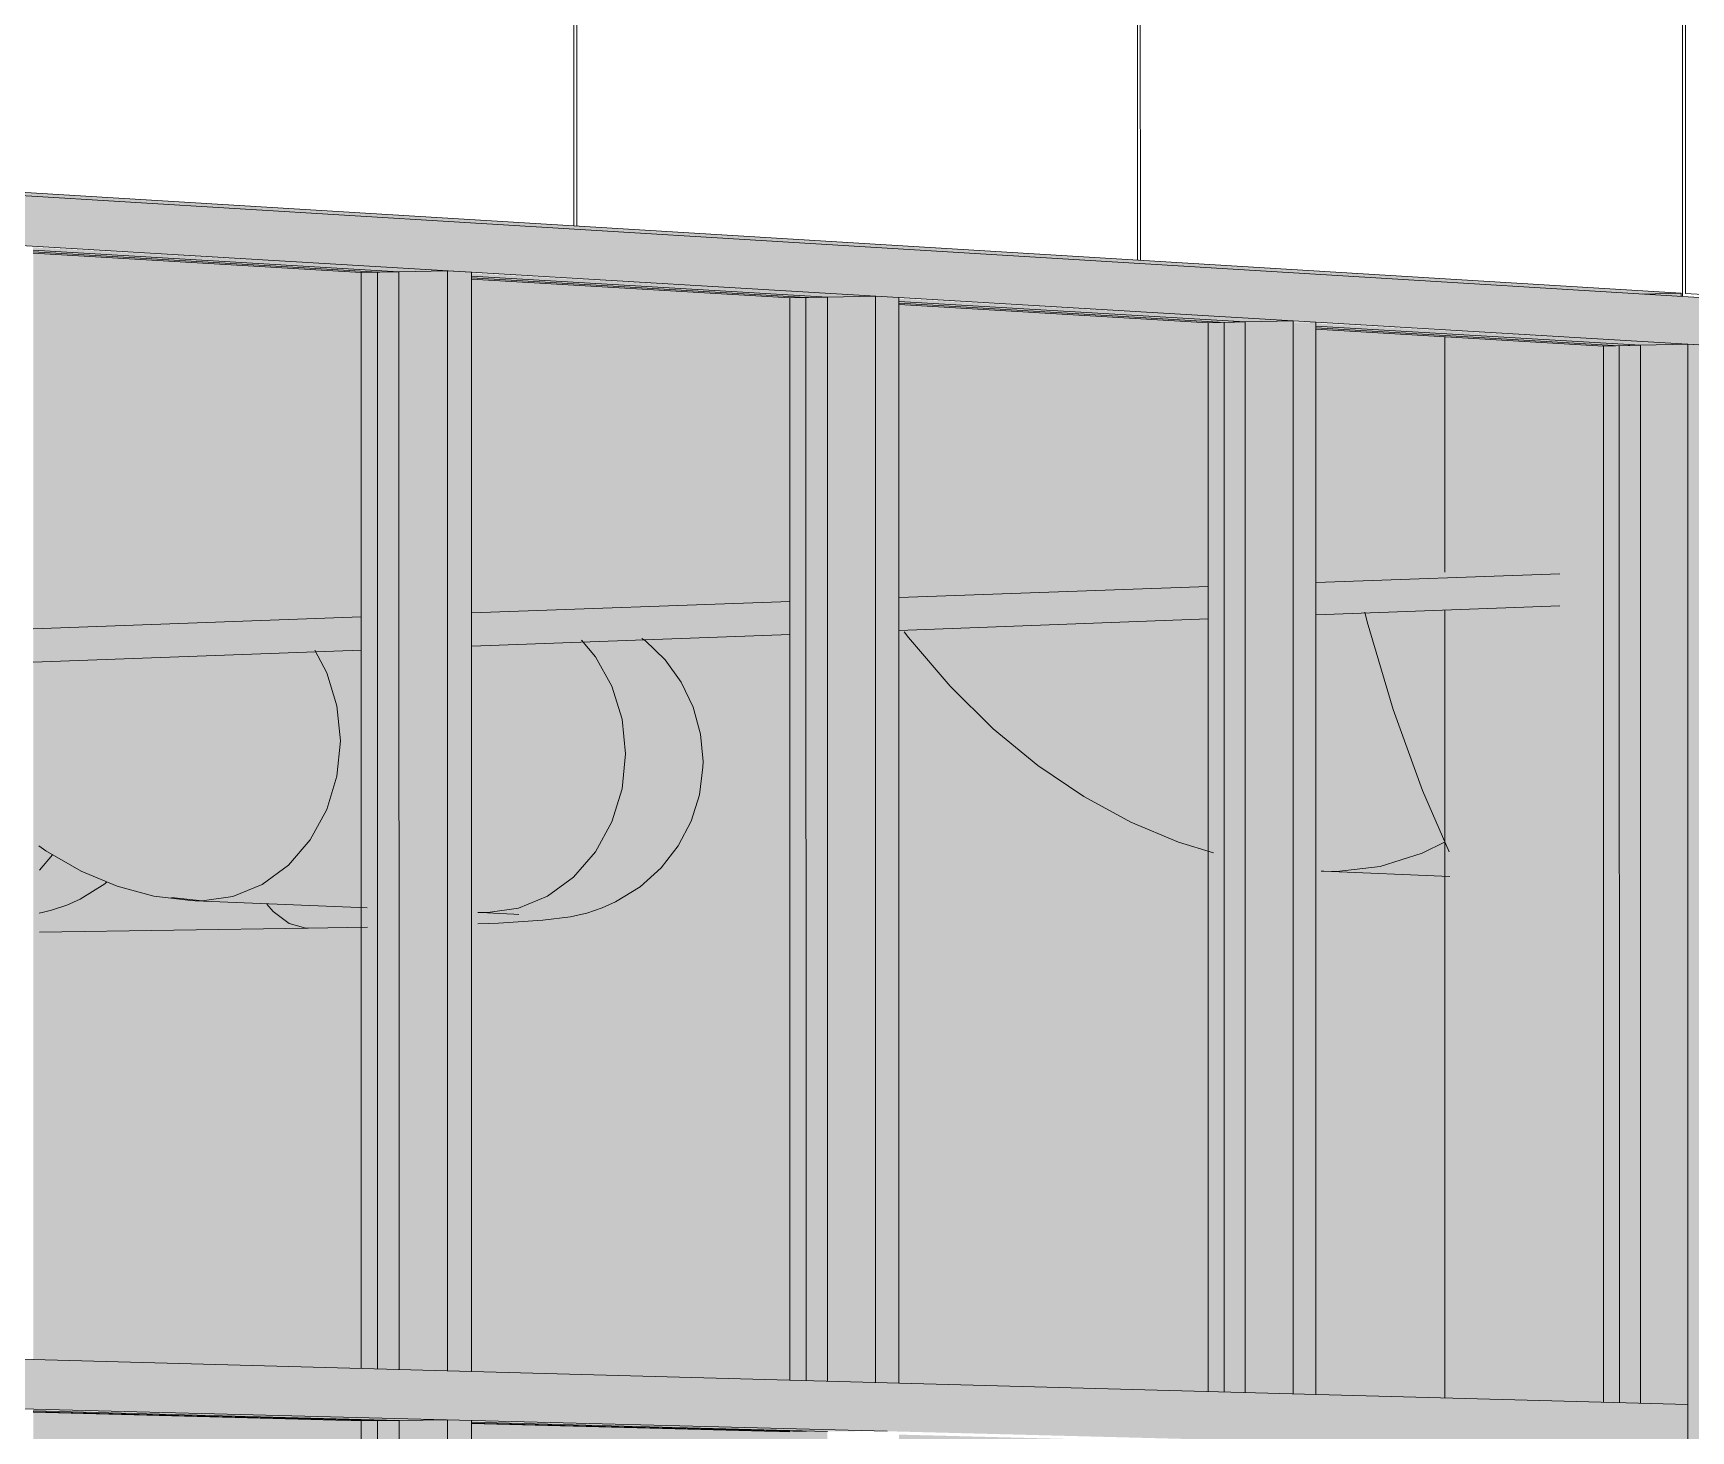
# Model space of a CAD drawing. Header units: inches. Extents: x 31156 to 31160, y -65 to 66.
# Drawn here: x 31156.27275 to 31156.30719, y 59.18477 to 59.2138 of the extents above; entities that cross this region are included whole.
import ezdxf

# ---------------------------------------------------------------- set-up
doc = ezdxf.new("R2010")
doc.units = ezdxf.units.IN
doc.header["$MEASUREMENT"] = 0
for name, color, linetype, lineweight in [('A-GLAZ-CURT', 52, 'Continuous', 9), ('A-GLAZ-CWMG', 51, 'Continuous', 9), ('A-WALL-PATT', 111, 'Continuous', 13), ('I-WALL', 2, 'Continuous', 13), ('L-SITE-WALL', 31, 'Continuous', 13), ('M-HVAC-DUCT', 70, 'Continuous', 9), ('S-BEAM', 12, 'Continuous', 9)]:
    doc.layers.add(name, color=color, linetype=linetype, lineweight=lineweight)

# ---------------------------------------------------------------- blocks, each defined once
blk = doc.blocks.new('FP_1-Looking North East')
at = {"layer": 'A-WALL-PATT', "lineweight": 9}
for p, q in [((31156.283989, 59.209799), (31156.283989, 59.234181)), ((31156.284051, 59.209796), (31156.28405, 59.234175)), ((31156.295695, 59.209087), (31156.295694, 59.233067)), ((31156.295755, 59.209084), (31156.295754, 59.233061)), ((31156.307021, 59.20833), (31156.30702, 59.231989)), ((31156.307078, 59.208395), (31156.307078, 59.231983)), ((31156.317985, 59.207731), (31156.307078, 59.208395))]:
    blk.add_line(p, q, dxfattribs=at)

msp = doc.modelspace()

# ---------------------------------------------------------------- hatches: boundary and pattern name
at = {"layer": 'A-GLAZ-CURT', "lineweight": 5, "transparency": 33554458}
for points in [[(31156.280355, 59.18605), (31156.280354, 59.208844), (31156.272755, 59.209294), (31156.272756, 59.186257), (31156.277338, 59.186132)], [(31156.289255, 59.185808), (31156.289254, 59.208318), (31156.281862, 59.208755), (31156.281863, 59.186009), (31156.286086, 59.185894)], [(31156.297935, 59.185572), (31156.297934, 59.207804), (31156.290742, 59.20823), (31156.290742, 59.185767), (31156.294836, 59.185656)], [(31156.306144, 59.185348), (31156.306143, 59.207318), (31156.299402, 59.207717), (31156.299403, 59.185532), (31156.303587, 59.185418)], [(31156.272757, 59.136715), (31156.280356, 59.13703), (31156.280355, 59.184992), (31156.272756, 59.185187), (31156.272757, 59.137026)], [(31156.281864, 59.137093), (31156.289256, 59.137399), (31156.289255, 59.184762), (31156.281863, 59.184953), (31156.281864, 59.137395)]]:
    msp.add_hatch(color=256, dxfattribs=at).paths.add_polyline_path(points, flags=0)
at = {"layer": 'A-GLAZ-CWMG', "lineweight": 5}
for points in [[(31156.281612, 59.208853), (31156.281612, 59.209873), (31156.272499, 59.210427), (31156.272499, 59.209393), (31156.277337, 59.209106)], [(31156.290498, 59.208326), (31156.290498, 59.209334), (31156.281612, 59.209873), (31156.281612, 59.208853), (31156.29046, 59.208328)], [(31156.280354, 59.208844), (31156.281363, 59.208867), (31156.272754, 59.209354), (31156.272756, 59.209294), (31156.279964, 59.208867)], [(31156.27957, 59.208826), (31156.280354, 59.208844), (31156.272755, 59.209294), (31156.272757, 59.209229), (31156.277339, 59.208958)], [(31156.299165, 59.207812), (31156.299165, 59.208807), (31156.290498, 59.209334), (31156.290498, 59.208326), (31156.294835, 59.208069)], [(31156.280355, 59.18605), (31156.280354, 59.208844), (31156.27957, 59.208826), (31156.279571, 59.186072)], [(31156.281364, 59.186023), (31156.281363, 59.208867), (31156.280354, 59.208844), (31156.280355, 59.18605)], [(31156.281861, 59.186009), (31156.281861, 59.208838), (31156.281363, 59.208867), (31156.281364, 59.186023), (31156.281711, 59.186013)], [(31156.289254, 59.208318), (31156.290255, 59.20834), (31156.281861, 59.208815), (31156.281863, 59.208755), (31156.288874, 59.20834)], [(31156.307591, 59.207312), (31156.307591, 59.208295), (31156.299165, 59.208807), (31156.299165, 59.207812), (31156.303585, 59.20755)], [(31156.288476, 59.2083), (31156.288874, 59.20834), (31156.281862, 59.208755), (31156.281864, 59.208691), (31156.286087, 59.208441)], [(31156.289255, 59.185808), (31156.289254, 59.208318), (31156.288476, 59.2083), (31156.288477, 59.185829)], [(31156.290256, 59.18578), (31156.290255, 59.20834), (31156.289254, 59.208318), (31156.289255, 59.185808)], [(31156.290741, 59.185767), (31156.29074, 59.208311), (31156.290255, 59.20834), (31156.290256, 59.18578), (31156.29046, 59.185775)], [(31156.297934, 59.207804), (31156.298928, 59.207826), (31156.290741, 59.208289), (31156.290742, 59.208229), (31156.297563, 59.207826)], [(31156.297162, 59.207787), (31156.297563, 59.207826), (31156.290742, 59.20823), (31156.290743, 59.208166), (31156.296996, 59.207797)], [(31156.297935, 59.185572), (31156.297934, 59.207797), (31156.297162, 59.207787), (31156.297163, 59.185593)], [(31156.298929, 59.185544), (31156.298928, 59.207826), (31156.297934, 59.207797), (31156.297935, 59.185572)], [(31156.299402, 59.185531), (31156.299401, 59.207798), (31156.298928, 59.207796), (31156.298929, 59.185544), (31156.29921, 59.185537)], [(31156.306143, 59.207318), (31156.307129, 59.207339), (31156.299401, 59.207776), (31156.299403, 59.207717), (31156.305781, 59.207339)], [(31156.305377, 59.207301), (31156.305781, 59.207339), (31156.299402, 59.207717), (31156.299404, 59.207654), (31156.303588, 59.207407)], [(31156.306144, 59.185348), (31156.306143, 59.207312), (31156.305377, 59.207301), (31156.305378, 59.185369)], [(31156.30713, 59.185321), (31156.307129, 59.207339), (31156.306143, 59.207312), (31156.306144, 59.185348)], [(31156.307592, 59.184817), (31156.307591, 59.207312), (31156.307129, 59.207339), (31156.30713, 59.184829)], [(31156.281613, 59.184995), (31156.281613, 59.186016), (31156.2725, 59.186264), (31156.2725, 59.18523), (31156.277337, 59.185105)], [(31156.290499, 59.184766), (31156.290499, 59.185774), (31156.281613, 59.186016), (31156.281613, 59.184995), (31156.29046, 59.184767)], [(31156.299165, 59.184542), (31156.299165, 59.185538), (31156.290499, 59.185774), (31156.290499, 59.184766), (31156.294835, 59.184654)], [(31156.30713, 59.184337), (31156.30713, 59.185321), (31156.299165, 59.185538), (31156.299165, 59.184542), (31156.303585, 59.184428)], [(31156.280355, 59.184992), (31156.281364, 59.185002), (31156.272755, 59.185213), (31156.272757, 59.185187), (31156.279965, 59.185002)], [(31156.279571, 59.184984), (31156.27957, 59.185012), (31156.277339, 59.185041)], [(31156.280356, 59.13703), (31156.280355, 59.184992), (31156.279571, 59.184984), (31156.279572, 59.137043)], [(31156.281365, 59.137014), (31156.281364, 59.185002), (31156.280355, 59.184992), (31156.280356, 59.13703), (31156.28072, 59.137024)], [(31156.281365, 59.137014), (31156.281863, 59.137035), (31156.281861, 59.184989), (31156.281364, 59.185002), (31156.281365, 59.145237)], [(31156.289255, 59.184762), (31156.290256, 59.184772), (31156.281862, 59.184979), (31156.281864, 59.184953), (31156.288874, 59.184772)], [(31156.288477, 59.184755), (31156.288476, 59.184782), (31156.286087, 59.184816)], [(31156.307132, 59.138085), (31156.307594, 59.138104), (31156.307592, 59.184817), (31156.30713, 59.184829), (31156.307132, 59.145233)]]:
    msp.add_hatch(color=256, dxfattribs=at).paths.add_polyline_path(points, flags=0)
at = {"layer": 'I-WALL'}
h = msp.add_hatch(color=256, dxfattribs=at)
h.paths.add_polyline_path([(31156.334155, 59.142113), (31156.334152, 59.1598), (31156.33273, 59.159785), (31156.332731, 59.142132), (31156.334152, 59.142113)], flags=0)
h.paths.add_polyline_path([(31156.302206, 59.142525), (31156.302204, 59.159467), (31156.301845, 59.159464), (31156.301845, 59.14253), (31156.302204, 59.142525)], flags=0)
h.paths.add_polyline_path([(31156.301845, 59.161001), (31156.302205, 59.161004), (31156.302204, 59.183208), (31156.299538, 59.183273), (31156.299539, 59.179858), (31156.301844, 59.179874), (31156.301845, 59.162027)], flags=0)
h.paths.add_polyline_path([(31156.33273, 59.161253), (31156.334154, 59.161265), (31156.334152, 59.182437), (31156.332729, 59.182471), (31156.33273, 59.161951)], flags=0)
h.paths.add_polyline_path([(31156.24638, 59.179481), (31156.25158, 59.179518), (31156.25158, 59.18443), (31156.24638, 59.184556), (31156.24638, 59.179977)], flags=0)
h.paths.add_polyline_path([(31156.253956, 59.179534), (31156.2612, 59.179586), (31156.2612, 59.184198), (31156.253956, 59.184373), (31156.253956, 59.18098)], flags=0)
h.paths.add_polyline_path([(31156.263548, 59.179602), (31156.270573, 59.179652), (31156.270573, 59.183972), (31156.263548, 59.184142), (31156.263548, 59.183837)], flags=0)
h.paths.add_polyline_path([(31156.272893, 59.179669), (31156.279708, 59.179717), (31156.279708, 59.183751), (31156.272893, 59.183916), (31156.272893, 59.183837)], flags=0)
h.paths.add_polyline_path([(31156.282001, 59.179733), (31156.288613, 59.17978), (31156.288613, 59.183536), (31156.282, 59.183696)], flags=0)
h.paths.add_polyline_path([(31156.290879, 59.179796), (31156.297297, 59.179842), (31156.297297, 59.183327), (31156.290879, 59.183482)], flags=0)
h.paths.add_polyline_path([(31156.334153, 59.184599), (31156.334152, 59.187989), (31156.333647, 59.187723), (31156.332729, 59.18744), (31156.332729, 59.184638), (31156.334152, 59.184599)], flags=0)
h.paths.add_polyline_path([(31156.302205, 59.185476), (31156.302204, 59.196295), (31156.299537, 59.196396), (31156.299538, 59.185549), (31156.302204, 59.185476)], flags=0)
h.paths.add_polyline_path([(31156.297297, 59.185611), (31156.29727, 59.196795), (31156.296449, 59.197069), (31156.294972, 59.19776), (31156.294682, 59.197908), (31156.293398, 59.198809), (31156.292241, 59.199871), (31156.291563, 59.200581), (31156.290879, 59.201433), (31156.290879, 59.185787), (31156.297296, 59.185611)], flags=0)
h.paths.add_polyline_path([(31156.288613, 59.185849), (31156.288612, 59.20135), (31156.285435, 59.201206), (31156.285883, 59.20078), (31156.28615, 59.200423), (31156.286431, 59.19988), (31156.286619, 59.199225), (31156.286678, 59.198679), (31156.286619, 59.198092), (31156.286398, 59.197377), (31156.286072, 59.196798), (31156.285588, 59.196267), (31156.285071, 59.195885), (31156.28449, 59.195611), (31156.283993, 59.195479), (31156.282212, 59.195316), (31156.282, 59.195288), (31156.282, 59.186031), (31156.288612, 59.185849)], flags=0)
h.paths.add_polyline_path([(31156.279708, 59.186094), (31156.279707, 59.19524), (31156.277475, 59.195202), (31156.272893, 59.195131), (31156.272893, 59.186281), (31156.279707, 59.186094)], flags=0)
h.paths.add_polyline_path([(31156.270573, 59.186344), (31156.270572, 59.195095), (31156.263548, 59.194986), (31156.263548, 59.186537), (31156.270572, 59.186344)], flags=0)
h.paths.add_polyline_path([(31156.2612, 59.186601), (31156.2612, 59.194949), (31156.253955, 59.194837), (31156.253956, 59.1868), (31156.2612, 59.186601)], flags=0)
h.paths.add_polyline_path([(31156.25158, 59.186865), (31156.251579, 59.1948), (31156.24638, 59.19472), (31156.246381, 59.187008), (31156.251579, 59.186865)], flags=0)
at = {"layer": 'L-SITE-WALL', "lineweight": 5}
for points in [[(31156.306178, 59.208382), (31156.306992, 59.2084), (31156.24282, 59.212304), (31156.237987, 59.212152), (31156.238533, 59.212119), (31156.241009, 59.212181), (31156.242356, 59.21212), (31156.243964, 59.212161), (31156.305879, 59.2084)], [(31156.306992, 59.208332), (31156.306992, 59.2084), (31156.306178, 59.208382)]]:
    msp.add_hatch(color=256, dxfattribs=at).paths.add_polyline_path(points, flags=0)
h = msp.add_hatch(color=256, dxfattribs=at)
h.paths.add_polyline_path([(31156.302079, 59.137973), (31156.30538, 59.138131), (31156.305378, 59.159509), (31156.302078, 59.159474), (31156.302079, 59.138104)], flags=0)
h.paths.add_polyline_path([(31156.305379, 59.161003), (31156.305378, 59.183213), (31156.302568, 59.183281), (31156.302631, 59.183223), (31156.3026, 59.183181), (31156.302078, 59.183194), (31156.302078, 59.161009), (31156.303591, 59.161008), (31156.305378, 59.161003)], flags=0)
h.paths.add_polyline_path([(31156.305378, 59.185369), (31156.305378, 59.207302), (31156.302077, 59.207498), (31156.302077, 59.202563), (31156.302317, 59.202532), (31156.304471, 59.202573), (31156.304471, 59.201905), (31156.302077, 59.201817), (31156.302078, 59.18546), (31156.305378, 59.185369)], flags=0)
at = {"layer": 'M-HVAC-DUCT', "lineweight": 5}
h = msp.add_hatch(color=256, dxfattribs=at)
h.paths.add_polyline_path([(31156.299837, 59.196392), (31156.300737, 59.196495), (31156.301611, 59.196773), (31156.302071, 59.197027), (31156.301889, 59.197459), (31156.301337, 59.198847), (31156.300574, 59.201227), (31156.300421, 59.201777), (31156.299509, 59.201739), (31156.299515, 59.196437)], flags=0)
h.paths.add_polyline_path([(31156.297272, 59.197158), (31156.297268, 59.201661), (31156.293054, 59.201507), (31156.293151, 59.201353), (31156.29395, 59.200172), (31156.294945, 59.198988), (31156.295808, 59.198151), (31156.296789, 59.197418), (31156.297271, 59.197159)], flags=0)
for points in [[(31156.302174, 59.196798), (31156.30217, 59.20184), (31156.300424, 59.201776), (31156.300743, 59.200629), (31156.301567, 59.198229), (31156.302173, 59.196799)], [(31156.28667, 59.198677), (31156.286612, 59.199223), (31156.286424, 59.199878), (31156.286112, 59.20048), (31156.285788, 59.200888), (31156.285392, 59.20123), (31156.284135, 59.201184), (31156.284492, 59.200746), (31156.284777, 59.200237), (31156.284988, 59.199554), (31156.28506, 59.198833), (31156.286233, 59.198758), (31156.286546, 59.198718)], [(31156.297273, 59.196782), (31156.297271, 59.197159), (31156.296789, 59.197418), (31156.295726, 59.19823), (31156.294859, 59.199071), (31156.29395, 59.200172), (31156.293054, 59.201507), (31156.290855, 59.201426), (31156.291694, 59.200379), (31156.292365, 59.199716), (31156.293445, 59.198737), (31156.294658, 59.197902), (31156.29543, 59.197509), (31156.296425, 59.197063), (31156.297273, 59.196782)], [(31156.276266, 59.195779), (31156.276904, 59.195871), (31156.277511, 59.196123), (31156.278056, 59.196522), (31156.278511, 59.197048), (31156.278854, 59.197675), (31156.279066, 59.198371), (31156.279139, 59.199102), (31156.278454, 59.199233), (31156.277782, 59.199562), (31156.277136, 59.200084), (31156.276458, 59.2009), (31156.272873, 59.200744), (31156.272875, 59.197904), (31156.273268, 59.197406), (31156.27398, 59.196725), (31156.274725, 59.196223), (31156.275491, 59.195906), (31156.275932, 59.195834)], [(31156.279139, 59.199102), (31156.279066, 59.19983), (31156.27879, 59.200633), (31156.278597, 59.200979), (31156.276458, 59.2009), (31156.276663, 59.200633), (31156.277136, 59.200084), (31156.277782, 59.199562), (31156.278454, 59.199233)], [(31156.283209, 59.19538), (31156.284213, 59.195521), (31156.284637, 59.195661), (31156.285202, 59.195957), (31156.285788, 59.196476), (31156.286112, 59.196852), (31156.286424, 59.197438), (31156.286626, 59.198235), (31156.28667, 59.198677), (31156.286546, 59.198718), (31156.285736, 59.198797), (31156.28506, 59.198833), (31156.284988, 59.198108), (31156.284777, 59.197418), (31156.284436, 59.196796), (31156.283983, 59.196274), (31156.283334, 59.195835), (31156.282837, 59.195629), (31156.282202, 59.195538), (31156.283188, 59.195478), (31156.2834, 59.195413), (31156.283394, 59.195412)], [(31156.302184, 59.196291), (31156.302181, 59.1968), (31156.302048, 59.197009), (31156.301611, 59.196773), (31156.300737, 59.196495), (31156.299837, 59.196392), (31156.302184, 59.196291)], [(31156.272882, 59.19554), (31156.273095, 59.19558), (31156.273508, 59.19572), (31156.274192, 59.196112), (31156.274274, 59.196179), (31156.273597, 59.196489), (31156.273135, 59.196726), (31156.272879, 59.19643), (31156.272882, 59.195541)]]:
    msp.add_hatch(color=256, dxfattribs=at).paths.add_polyline_path(points, flags=0)
h = msp.add_hatch(color=256, dxfattribs=at)
h.paths.add_polyline_path([(31156.28506, 59.198833), (31156.284988, 59.199554), (31156.284777, 59.200237), (31156.284417, 59.200869), (31156.284135, 59.201184), (31156.281987, 59.201104), (31156.281987, 59.198972)], flags=0)
h.paths.add_polyline_path([(31156.279692, 59.199077), (31156.279692, 59.20102), (31156.278597, 59.200979), (31156.278854, 59.200518), (31156.279066, 59.19983), (31156.279139, 59.199102), (31156.279692, 59.199077)], flags=0)
h = msp.add_hatch(color=256, dxfattribs=at)
h.paths.add_polyline_path([(31156.276266, 59.195779), (31156.275491, 59.195906), (31156.274725, 59.196223), (31156.27398, 59.196725), (31156.273268, 59.197406), (31156.272875, 59.197905), (31156.272876, 59.196945), (31156.27312, 59.196752), (31156.273781, 59.196385), (31156.274427, 59.19611), (31156.27578, 59.195834)], flags=0)
h.paths.add_polyline_path([(31156.270555, 59.199429), (31156.270554, 59.200683), (31156.269907, 59.200633), (31156.270538, 59.199453), (31156.270555, 59.199429)], flags=0)
h = msp.add_hatch(color=256, dxfattribs=at)
h.paths.add_polyline_path([(31156.270559, 59.195615), (31156.27054, 59.199048), (31156.270521, 59.199049), (31156.270424, 59.198234), (31156.270238, 59.197624), (31156.269898, 59.196998), (31156.269445, 59.196473), (31156.268904, 59.196075), (31156.268301, 59.195823), (31156.267667, 59.195731), (31156.270559, 59.195616)], flags=0)
h.paths.add_polyline_path([(31156.272879, 59.19643), (31156.273123, 59.196752), (31156.272879, 59.196946), (31156.272879, 59.196752)], flags=0)
h = msp.add_hatch(color=256, dxfattribs=at)
h.paths.add_polyline_path([(31156.282202, 59.195538), (31156.282837, 59.195629), (31156.283441, 59.195879), (31156.283983, 59.196274), (31156.284436, 59.196796), (31156.284777, 59.197418), (31156.285001, 59.198235), (31156.28506, 59.198833), (31156.281987, 59.198972), (31156.28199, 59.195547)], flags=0)
h.paths.add_polyline_path([(31156.279695, 59.19564), (31156.279692, 59.199077), (31156.279139, 59.199102), (31156.279024, 59.198233), (31156.278854, 59.197675), (31156.278511, 59.197048), (31156.278056, 59.196522), (31156.27746, 59.196102), (31156.276904, 59.195871), (31156.276266, 59.195779), (31156.279694, 59.19564)], flags=0)
h = msp.add_hatch(color=256, dxfattribs=at)
h.paths.add_polyline_path([(31156.040287, 59.191524), (31156.050162, 59.191677), (31156.050162, 59.19188), (31156.040287, 59.191726), (31156.040287, 59.191577)], flags=0)
h.paths.add_polyline_path([(31156.120181, 59.192762), (31156.120786, 59.192772), (31156.120786, 59.192983), (31156.120181, 59.192943), (31156.120181, 59.192797)], flags=0)
h.paths.add_polyline_path([(31156.122792, 59.192803), (31156.133865, 59.193006), (31156.133864, 59.193188), (31156.122792, 59.193015), (31156.122792, 59.192837)], flags=0)
h.paths.add_polyline_path([(31156.225591, 59.194396), (31156.229542, 59.194468), (31156.229541, 59.194683), (31156.225591, 59.194621), (31156.225591, 59.194408)], flags=0)
h.paths.add_polyline_path([(31156.231572, 59.194489), (31156.238065, 59.194598), (31156.238065, 59.194816), (31156.231571, 59.194714), (31156.231572, 59.194499)], flags=0)
h.paths.add_polyline_path([(31156.244636, 59.194691), (31156.251575, 59.194805), (31156.251575, 59.195027), (31156.244636, 59.194918), (31156.244636, 59.194699)], flags=0)
h.paths.add_polyline_path([(31156.253951, 59.194836), (31156.261195, 59.194952), (31156.261195, 59.195177), (31156.253951, 59.195064), (31156.253951, 59.194841)], flags=0)
h.paths.add_polyline_path([(31156.263543, 59.194984), (31156.270568, 59.195095), (31156.270567, 59.195351), (31156.268458, 59.195293), (31156.263542, 59.195214), (31156.263543, 59.194988)], flags=0)
h.paths.add_polyline_path([(31156.272887, 59.195129), (31156.278422, 59.195215), (31156.278073, 59.195309), (31156.277687, 59.19563), (31156.277615, 59.195727), (31156.276275, 59.195781), (31156.275381, 59.195909), (31156.274397, 59.19613), (31156.27427, 59.196172), (31156.27396, 59.195955), (31156.273417, 59.195689), (31156.272887, 59.195484), (31156.272887, 59.19513)], flags=0)
h = msp.add_hatch(color=256, dxfattribs=at)
h.paths.add_polyline_path([(31156.278422, 59.195215), (31156.279702, 59.195238), (31156.2797, 59.195641), (31156.277615, 59.195727), (31156.277769, 59.195539), (31156.278073, 59.195309)], flags=0)
h.paths.add_polyline_path([(31156.281994, 59.195306), (31156.283209, 59.19538), (31156.2834, 59.195413), (31156.283393, 59.195446), (31156.28279, 59.195509), (31156.281993, 59.19553), (31156.281994, 59.195329)], flags=0)
at = {"layer": 'S-BEAM', "lineweight": 5}
h = msp.add_hatch(color=256, dxfattribs=at)
h.paths.add_polyline_path([(31156.244519, 59.200935), (31156.251455, 59.201179), (31156.251455, 59.21049), (31156.249588, 59.210601), (31156.244519, 59.210472), (31156.244519, 59.202989)], flags=0)
h.paths.add_polyline_path([(31156.253829, 59.201263), (31156.261071, 59.201519), (31156.261071, 59.209922), (31156.253829, 59.21035), (31156.253829, 59.202992)], flags=0)
h.paths.add_polyline_path([(31156.263418, 59.201602), (31156.270442, 59.20185), (31156.270441, 59.209368), (31156.263418, 59.209783), (31156.263418, 59.202994)], flags=0)
h.paths.add_polyline_path([(31156.272761, 59.201931), (31156.279575, 59.202172), (31156.279575, 59.208828), (31156.272761, 59.209231), (31156.272761, 59.202997)], flags=0)
h.paths.add_polyline_path([(31156.281868, 59.202253), (31156.288481, 59.202486), (31156.288481, 59.208302), (31156.281868, 59.208693), (31156.281868, 59.202999)], flags=0)
h.paths.add_polyline_path([(31156.290748, 59.202566), (31156.297168, 59.202793), (31156.297168, 59.207788), (31156.290748, 59.208168), (31156.290748, 59.203001)], flags=0)
h.paths.add_polyline_path([(31156.299409, 59.202872), (31156.302077, 59.202966), (31156.302077, 59.207498), (31156.299409, 59.207656), (31156.299409, 59.203003)], flags=0)
h.paths.add_polyline_path([(31156.332623, 59.204044), (31156.33423, 59.204101), (31156.33423, 59.205598), (31156.332623, 59.205693), (31156.332623, 59.204665)], flags=0)
h = msp.add_hatch(color=256, dxfattribs=at)
h.paths.add_polyline_path([(31156.244519, 59.200455), (31156.251455, 59.200722), (31156.251455, 59.201179), (31156.244519, 59.200933), (31156.244519, 59.200473)], flags=0)
h.paths.add_polyline_path([(31156.253829, 59.20079), (31156.261071, 59.201068), (31156.261071, 59.201519), (31156.253829, 59.201256), (31156.253829, 59.200807)], flags=0)
h.paths.add_polyline_path([(31156.263418, 59.201134), (31156.270441, 59.201404), (31156.270441, 59.20185), (31156.263418, 59.201588), (31156.263418, 59.20115)], flags=0)
h.paths.add_polyline_path([(31156.272761, 59.20147), (31156.279575, 59.201732), (31156.279575, 59.202172), (31156.272761, 59.201912), (31156.272761, 59.201484)], flags=0)
h.paths.add_polyline_path([(31156.281868, 59.201797), (31156.288481, 59.202052), (31156.288481, 59.202486), (31156.281868, 59.202228), (31156.281868, 59.201811)], flags=0)
h.paths.add_polyline_path([(31156.290748, 59.202116), (31156.297167, 59.202363), (31156.297168, 59.202793), (31156.290748, 59.202536), (31156.290748, 59.202129)], flags=0)
h.paths.add_polyline_path([(31156.299409, 59.202427), (31156.302217, 59.202545), (31156.302077, 59.202632), (31156.302077, 59.202966), (31156.299409, 59.202872), (31156.299409, 59.202439)], flags=0)
h.paths.add_polyline_path([(31156.332622, 59.20362), (31156.334607, 59.203708), (31156.334438, 59.203812), (31156.334361, 59.203944), (31156.33423, 59.203939), (31156.33423, 59.204101), (31156.332623, 59.204044), (31156.332622, 59.203628)], flags=0)
h = msp.add_hatch(color=256, dxfattribs=at)
h.paths.add_polyline_path([(31156.244517, 59.200416), (31156.251452, 59.200666), (31156.251454, 59.200705), (31156.244519, 59.200455), (31156.244517, 59.200419)], flags=0)
h.paths.add_polyline_path([(31156.253827, 59.200751), (31156.261069, 59.201012), (31156.261071, 59.20105), (31156.253829, 59.20079)], flags=0)
h.paths.add_polyline_path([(31156.263415, 59.201096), (31156.270439, 59.201349), (31156.270441, 59.201387), (31156.263418, 59.201134)], flags=0)
h.paths.add_polyline_path([(31156.272758, 59.201432), (31156.279572, 59.201677), (31156.279575, 59.201715), (31156.272761, 59.20147)], flags=0)
h.paths.add_polyline_path([(31156.281865, 59.20176), (31156.288478, 59.201998), (31156.288481, 59.202035), (31156.281868, 59.201797)], flags=0)
h.paths.add_polyline_path([(31156.290745, 59.202079), (31156.297164, 59.20231), (31156.297167, 59.202347), (31156.290748, 59.202116)], flags=0)
h.paths.add_polyline_path([(31156.299406, 59.202391), (31156.303591, 59.202556), (31156.302317, 59.202532), (31156.299409, 59.202427)], flags=0)
h.paths.add_polyline_path([(31156.332619, 59.203586), (31156.336794, 59.203736), (31156.334229, 59.203678), (31156.332622, 59.20362)], flags=0)
h = msp.add_hatch(color=256, dxfattribs=at)
h.paths.add_polyline_path([(31156.244517, 59.199691), (31156.251452, 59.199947), (31156.251452, 59.200666), (31156.244517, 59.200416)], flags=0)
h.paths.add_polyline_path([(31156.253827, 59.200035), (31156.261069, 59.200302), (31156.261068, 59.201012), (31156.253827, 59.200751), (31156.253827, 59.200594)], flags=0)
h.paths.add_polyline_path([(31156.263415, 59.200389), (31156.270439, 59.200648), (31156.270439, 59.201349), (31156.263415, 59.201096), (31156.263415, 59.200596)], flags=0)
h.paths.add_polyline_path([(31156.272758, 59.200734), (31156.279572, 59.200986), (31156.279572, 59.201677), (31156.272758, 59.201432)], flags=0)
h.paths.add_polyline_path([(31156.281865, 59.20107), (31156.288478, 59.201314), (31156.288478, 59.201998), (31156.281865, 59.20176)], flags=0)
h.paths.add_polyline_path([(31156.290745, 59.201398), (31156.297164, 59.201635), (31156.297164, 59.20231), (31156.290745, 59.202079)], flags=0)
h.paths.add_polyline_path([(31156.299406, 59.201718), (31156.304471, 59.201905), (31156.304471, 59.202573), (31156.299406, 59.202391)], flags=0)
h.paths.add_polyline_path([(31156.332619, 59.202944), (31156.336794, 59.203099), (31156.336794, 59.203736), (31156.332619, 59.203586), (31156.332619, 59.203011)], flags=0)
h = msp.add_hatch(color=256, dxfattribs=at)
h.paths.add_polyline_path([(31156.698317, 59.173848), (31156.698317, 59.174218), (31156.697905, 59.174213), (31156.697908, 59.173858)], flags=0)
h.paths.add_polyline_path([(31156.696902, 59.173882), (31156.696902, 59.174254), (31156.696344, 59.17425), (31156.696347, 59.173896)], flags=0)
h.paths.add_polyline_path([(31156.695336, 59.17392), (31156.695336, 59.174294), (31156.694766, 59.174293), (31156.694769, 59.173934)], flags=0)
h.paths.add_polyline_path([(31156.68725, 59.174118), (31156.68725, 59.174502), (31156.686672, 59.174501), (31156.686674, 59.174132)], flags=0)
h.paths.add_polyline_path([(31156.678658, 59.174328), (31156.678658, 59.174723), (31156.678154, 59.174723), (31156.678157, 59.174341), (31156.678658, 59.174328)], flags=0)
h.paths.add_polyline_path([(31156.639147, 59.175295), (31156.639147, 59.175739), (31156.638351, 59.175739), (31156.638353, 59.175314), (31156.639147, 59.175295)], flags=0)
h.paths.add_polyline_path([(31156.576335, 59.176831), (31156.576335, 59.177354), (31156.574546, 59.1774), (31156.574549, 59.176875), (31156.576335, 59.176831)], flags=0)
h.paths.add_polyline_path([(31156.570169, 59.176982), (31156.570169, 59.177512), (31156.568393, 59.177558), (31156.568396, 59.177025)], flags=0)
h.paths.add_polyline_path([(31156.566973, 59.17706), (31156.566973, 59.177594), (31156.565158, 59.177641), (31156.565161, 59.177104), (31156.566624, 59.177069)], flags=0)
h.paths.add_polyline_path([(31156.563728, 59.177139), (31156.563728, 59.177678), (31156.561874, 59.177726), (31156.561877, 59.177185), (31156.562231, 59.177176)], flags=0)
h.paths.add_polyline_path([(31156.560434, 59.17722), (31156.560433, 59.177763), (31156.558539, 59.177811), (31156.558542, 59.177266)], flags=0)
h.paths.add_polyline_path([(31156.486483, 59.179029), (31156.486483, 59.179664), (31156.48408, 59.179726), (31156.484082, 59.179087), (31156.486483, 59.179029)], flags=0)
h.paths.add_polyline_path([(31156.41626, 59.180746), (31156.41626, 59.181469), (31156.412206, 59.181574), (31156.412209, 59.180845), (31156.41626, 59.180746)], flags=0)
h.paths.add_polyline_path([(31156.337335, 59.182677), (31156.337335, 59.183499), (31156.332618, 59.18362), (31156.33262, 59.182792), (31156.334224, 59.182753)], flags=0)
h.paths.add_polyline_path([(31156.305378, 59.183458), (31156.305378, 59.18432), (31156.299404, 59.184474), (31156.299406, 59.183604)], flags=0)
h.paths.add_polyline_path([(31156.297163, 59.183659), (31156.297163, 59.184531), (31156.290743, 59.184696), (31156.290745, 59.183816)], flags=0)
h.paths.add_polyline_path([(31156.288477, 59.183872), (31156.288477, 59.184755), (31156.281864, 59.184925), (31156.281865, 59.184033), (31156.286087, 59.18393)], flags=0)
h.paths.add_polyline_path([(31156.279571, 59.184089), (31156.279571, 59.184984), (31156.272757, 59.185159), (31156.272758, 59.184256), (31156.277339, 59.184144)], flags=0)
h.paths.add_polyline_path([(31156.270437, 59.184313), (31156.270437, 59.185219), (31156.263414, 59.185399), (31156.263415, 59.184484), (31156.268591, 59.184358)], flags=0)
h.paths.add_polyline_path([(31156.261067, 59.184542), (31156.261067, 59.185459), (31156.253825, 59.185646), (31156.253827, 59.184719), (31156.255472, 59.184679)], flags=0)
h.paths.add_polyline_path([(31156.251451, 59.184777), (31156.251451, 59.185707), (31156.246072, 59.185845), (31156.246072, 59.184909), (31156.246727, 59.184893)], flags=0)

# ---------------------------------------------------------------- linework, layer by layer
at = {"layer": 'A-GLAZ-CURT'}
for p, q in [((31156.280354, 59.208844), (31156.272755, 59.209294)), ((31156.272756, 59.209257), (31156.279906, 59.208834)), ((31156.280354, 59.208844), (31156.279906, 59.208834)), ((31156.279906, 59.208834), (31156.279907, 59.186063)), ((31156.280355, 59.18605), (31156.280354, 59.208844)), ((31156.289254, 59.208318), (31156.281862, 59.208755)), ((31156.281862, 59.208718), (31156.288809, 59.208308)), ((31156.289254, 59.208318), (31156.288809, 59.208308)), ((31156.288809, 59.208308), (31156.28881, 59.18582)), ((31156.289255, 59.185808), (31156.289254, 59.208318)), ((31156.297934, 59.207804), (31156.290742, 59.20823)), ((31156.290742, 59.208193), (31156.297493, 59.207794)), ((31156.297934, 59.207804), (31156.297493, 59.207794)), ((31156.297493, 59.207794), (31156.297494, 59.185584)), ((31156.297935, 59.185572), (31156.297934, 59.207804)), ((31156.306143, 59.207318), (31156.299402, 59.207717)), ((31156.299403, 59.207681), (31156.305705, 59.207308)), ((31156.306143, 59.207318), (31156.305705, 59.207308)), ((31156.305705, 59.207308), (31156.305706, 59.18536)), ((31156.306144, 59.185348), (31156.306143, 59.207318)), ((31156.280355, 59.184992), (31156.272756, 59.185187)), ((31156.272756, 59.185171), (31156.279907, 59.184987)), ((31156.280355, 59.184992), (31156.279907, 59.184987)), ((31156.279907, 59.184987), (31156.279908, 59.137037)), ((31156.280356, 59.13703), (31156.280355, 59.184992)), ((31156.289255, 59.184762), (31156.281863, 59.184953)), ((31156.281863, 59.184937), (31156.28881, 59.184758))]:
    msp.add_line(p, q, dxfattribs=at)
at = {"layer": 'A-GLAZ-CWMG'}
for p, q in [((31156.281612, 59.209873), (31156.272499, 59.210427)), ((31156.290498, 59.209334), (31156.281612, 59.209873)), ((31156.281612, 59.208853), (31156.272499, 59.209393)), ((31156.27957, 59.208826), (31156.272756, 59.209229)), ((31156.299165, 59.208807), (31156.290498, 59.209334)), ((31156.27957, 59.208826), (31156.280354, 59.208844)), ((31156.279571, 59.186072), (31156.27957, 59.208826)), ((31156.280354, 59.208844), (31156.281363, 59.208867)), ((31156.281363, 59.208867), (31156.281861, 59.208838)), ((31156.281363, 59.208867), (31156.281364, 59.186023)), ((31156.290498, 59.208326), (31156.281612, 59.208853)), ((31156.281861, 59.208838), (31156.281861, 59.186009)), ((31156.307591, 59.208295), (31156.299165, 59.208807)), ((31156.288476, 59.2083), (31156.281863, 59.208691)), ((31156.288476, 59.2083), (31156.289254, 59.208318)), ((31156.288477, 59.185829), (31156.288476, 59.2083)), ((31156.289254, 59.208318), (31156.290255, 59.20834)), ((31156.290255, 59.20834), (31156.29074, 59.208311)), ((31156.290255, 59.20834), (31156.290256, 59.18578)), ((31156.299165, 59.207812), (31156.290498, 59.208326)), ((31156.29074, 59.208311), (31156.290741, 59.185767)), ((31156.297162, 59.207787), (31156.290743, 59.208166)), ((31156.297162, 59.207787), (31156.297934, 59.207804)), ((31156.297163, 59.185593), (31156.297162, 59.207787)), ((31156.297934, 59.207804), (31156.298928, 59.207826)), ((31156.298928, 59.207826), (31156.299401, 59.207798)), ((31156.298928, 59.207826), (31156.298929, 59.185544)), ((31156.307591, 59.207312), (31156.299165, 59.207812)), ((31156.299401, 59.207798), (31156.299402, 59.185531)), ((31156.305377, 59.207301), (31156.299404, 59.207654)), ((31156.305377, 59.207301), (31156.306143, 59.207318)), ((31156.305378, 59.185369), (31156.305377, 59.207301)), ((31156.306143, 59.207318), (31156.307129, 59.207339)), ((31156.307129, 59.207339), (31156.307591, 59.207312)), ((31156.30713, 59.184829), (31156.307129, 59.207339)), ((31156.281613, 59.186016), (31156.2725, 59.186264)), ((31156.281861, 59.186009), (31156.281364, 59.186023)), ((31156.290499, 59.185774), (31156.281613, 59.186016)), ((31156.290741, 59.185767), (31156.290256, 59.18578)), ((31156.299165, 59.185538), (31156.290499, 59.185774)), ((31156.299402, 59.185531), (31156.298929, 59.185544)), ((31156.30713, 59.185321), (31156.299165, 59.185538)), ((31156.281613, 59.184995), (31156.2725, 59.18523)), ((31156.279571, 59.184984), (31156.272757, 59.185159)), ((31156.30713, 59.185321), (31156.30713, 59.184337)), ((31156.279571, 59.184984), (31156.280355, 59.184992)), ((31156.279572, 59.137043), (31156.279571, 59.184984)), ((31156.280355, 59.184992), (31156.281364, 59.185002)), ((31156.281364, 59.185002), (31156.281861, 59.184989)), ((31156.281364, 59.185002), (31156.281365, 59.137014)), ((31156.290499, 59.184766), (31156.281613, 59.184995)), ((31156.281861, 59.184989), (31156.281863, 59.137035)), ((31156.288477, 59.184755), (31156.281864, 59.184925)), ((31156.307132, 59.138085), (31156.30713, 59.184829))]:
    msp.add_line(p, q, dxfattribs=at)
at = {"layer": 'L-SITE-WALL'}
for p, q in [((31156.24282, 59.212304), (31156.306992, 59.2084)), ((31156.306178, 59.208382), (31156.306992, 59.2084)), ((31156.306992, 59.2084), (31156.306992, 59.208332)), ((31156.302077, 59.202607), (31156.302077, 59.207498)), ((31156.302078, 59.18546), (31156.302077, 59.201817))]:
    msp.add_line(p, q, dxfattribs=at)
at = {"layer": 'M-HVAC-DUCT'}
for p, q in [((31156.273158, 59.196733), (31156.272886, 59.196421)), ((31156.272886, 59.196421), (31156.273158, 59.196733)), ((31156.299514, 59.1964), (31156.299564, 59.196395)), ((31156.299514, 59.196398), (31156.299837, 59.196392)), ((31156.299837, 59.196392), (31156.299514, 59.196398)), ((31156.302183, 59.196283), (31156.299563, 59.196395)), ((31156.275628, 59.195851), (31156.276266, 59.195779)), ((31156.276266, 59.195779), (31156.275628, 59.195851)), ((31156.279694, 59.195636), (31156.276122, 59.195781)), ((31156.282059, 59.195539), (31156.281989, 59.195542)), ((31156.282202, 59.195538), (31156.28202, 59.195542)), ((31156.28202, 59.195542), (31156.282202, 59.195538)), ((31156.278465, 59.195214), (31156.272887, 59.195128)), ((31156.278422, 59.195215), (31156.278466, 59.195215)), ((31156.278466, 59.195215), (31156.278422, 59.195215)), ((31156.278465, 59.195214), (31156.279701, 59.195237))]:
    msp.add_line(p, q, dxfattribs=at)
for points in [[(31156.300419, 59.201776, 0), (31156.300467, 59.201574, 0), (31156.301005, 59.199757, 0), (31156.301618, 59.198069, 0), (31156.302173, 59.196796, 0)], [(31156.286671, 59.198671, 0), (31156.28662, 59.199244, 0), (31156.286467, 59.1998, 0), (31156.286218, 59.200319, 0), (31156.285881, 59.200786, 0), (31156.285467, 59.201185, 0), (31156.285399, 59.20123, 0)], [(31156.290851, 59.201367, 0), (31156.290937, 59.201247, 0), (31156.291801, 59.200237, 0), (31156.292698, 59.199353, 0), (31156.293625, 59.198591, 0), (31156.294579, 59.197946, 0), (31156.295555, 59.197416, 0), (31156.29655, 59.196997, 0), (31156.297272, 59.196776, 0)], [(31156.279139, 59.199102, 0), (31156.279066, 59.19983, 0), (31156.278854, 59.200518, 0), (31156.278608, 59.200988, 0)], [(31156.278608, 59.200988, 0), (31156.278854, 59.200518, 0), (31156.279066, 59.19983, 0), (31156.279139, 59.199102, 0)], [(31156.284146, 59.201197, 0), (31156.284436, 59.200847, 0), (31156.284777, 59.200237, 0), (31156.284988, 59.199554, 0), (31156.28506, 59.198833, 0)], [(31156.28506, 59.198833, 0), (31156.284988, 59.199554, 0), (31156.284777, 59.200237, 0), (31156.284436, 59.200847, 0), (31156.284146, 59.201197, 0)], [(31156.276266, 59.195779, 0), (31156.276904, 59.195871, 0), (31156.277511, 59.196123, 0), (31156.278056, 59.196522, 0), (31156.278511, 59.197048, 0), (31156.278854, 59.197675, 0), (31156.279066, 59.198371, 0), (31156.279139, 59.199102, 0)], [(31156.279139, 59.199102, 0), (31156.279066, 59.198371, 0), (31156.278854, 59.197675, 0), (31156.278511, 59.197048, 0), (31156.278056, 59.196522, 0), (31156.277511, 59.196123, 0), (31156.276904, 59.195871, 0), (31156.276266, 59.195779, 0)], [(31156.28506, 59.198833, 0), (31156.284988, 59.198108, 0), (31156.284777, 59.197418, 0), (31156.284436, 59.196796, 0), (31156.283983, 59.196274, 0), (31156.283441, 59.195879, 0), (31156.282837, 59.195629, 0), (31156.282202, 59.195538, 0)], [(31156.282202, 59.195538, 0), (31156.282837, 59.195629, 0), (31156.283441, 59.195879, 0), (31156.283983, 59.196274, 0), (31156.284436, 59.196796, 0), (31156.284777, 59.197418, 0), (31156.284988, 59.198108, 0), (31156.28506, 59.198833, 0)], [(31156.281993, 59.195304, 0), (31156.282421, 59.195319, 0), (31156.28334, 59.195377, 0), (31156.283914, 59.19545, 0), (31156.284094, 59.195487, 0), (31156.284257, 59.195528, 0), (31156.284576, 59.195634, 0), (31156.284855, 59.195758, 0), (31156.285367, 59.196073, 0), (31156.285801, 59.196463, 0), (31156.286157, 59.196921, 0), (31156.286425, 59.197434, 0), (31156.286598, 59.197984, 0), (31156.286669, 59.198556, 0), (31156.286671, 59.198671, 0)], [(31156.272875, 59.196925, 0), (31156.273019, 59.196816, 0), (31156.273751, 59.196395, 0), (31156.274501, 59.196084, 0), (31156.275264, 59.195881, 0), (31156.276031, 59.195785, 0), (31156.276123, 59.195781, 0)], [(31156.299837, 59.196392, 0), (31156.300737, 59.196495, 0), (31156.301611, 59.196773, 0), (31156.302085, 59.197005, 0)], [(31156.302085, 59.197005, 0), (31156.301611, 59.196773, 0), (31156.300737, 59.196495, 0), (31156.299837, 59.196392, 0)], [(31156.272881, 59.195526, 0), (31156.272972, 59.195546, 0), (31156.273135, 59.195588, 0), (31156.273452, 59.195694, 0), (31156.273731, 59.195818, 0), (31156.274242, 59.196135, 0), (31156.274285, 59.196173, 0)], [(31156.27761, 59.19571, 0), (31156.27774, 59.19556, 0), (31156.278073, 59.195309, 0), (31156.278422, 59.195215, 0)], [(31156.278422, 59.195215, 0), (31156.278073, 59.195309, 0), (31156.27774, 59.19556, 0), (31156.27761, 59.19571, 0)], [(31156.282844, 59.195495, 0), (31156.282737, 59.195503, 0), (31156.282452, 59.195521, 0), (31156.282059, 59.195539, 0)]]:
    msp.add_polyline3d(points, dxfattribs=at)
at = {"layer": 'S-BEAM'}
for p, q in [((31156.290745, 59.202079), (31156.297164, 59.20231)), ((31156.299406, 59.202391), (31156.304471, 59.202573)), ((31156.281865, 59.20176), (31156.288478, 59.201998)), ((31156.299406, 59.201718), (31156.304471, 59.201905)), ((31156.272758, 59.201432), (31156.279572, 59.201677)), ((31156.290745, 59.201398), (31156.297164, 59.201635)), ((31156.281865, 59.20107), (31156.288478, 59.201314)), ((31156.272758, 59.200734), (31156.279572, 59.200986))]:
    msp.add_line(p, q, dxfattribs=at)

# ---------------------------------------------------------------- block references
at = {"layer": 'L-SITE-WALL', "lineweight": 9}
msp.add_blockref('FP_1-Looking North East', (0, 0), dxfattribs=at)

doc.saveas('drawing.dxf')
